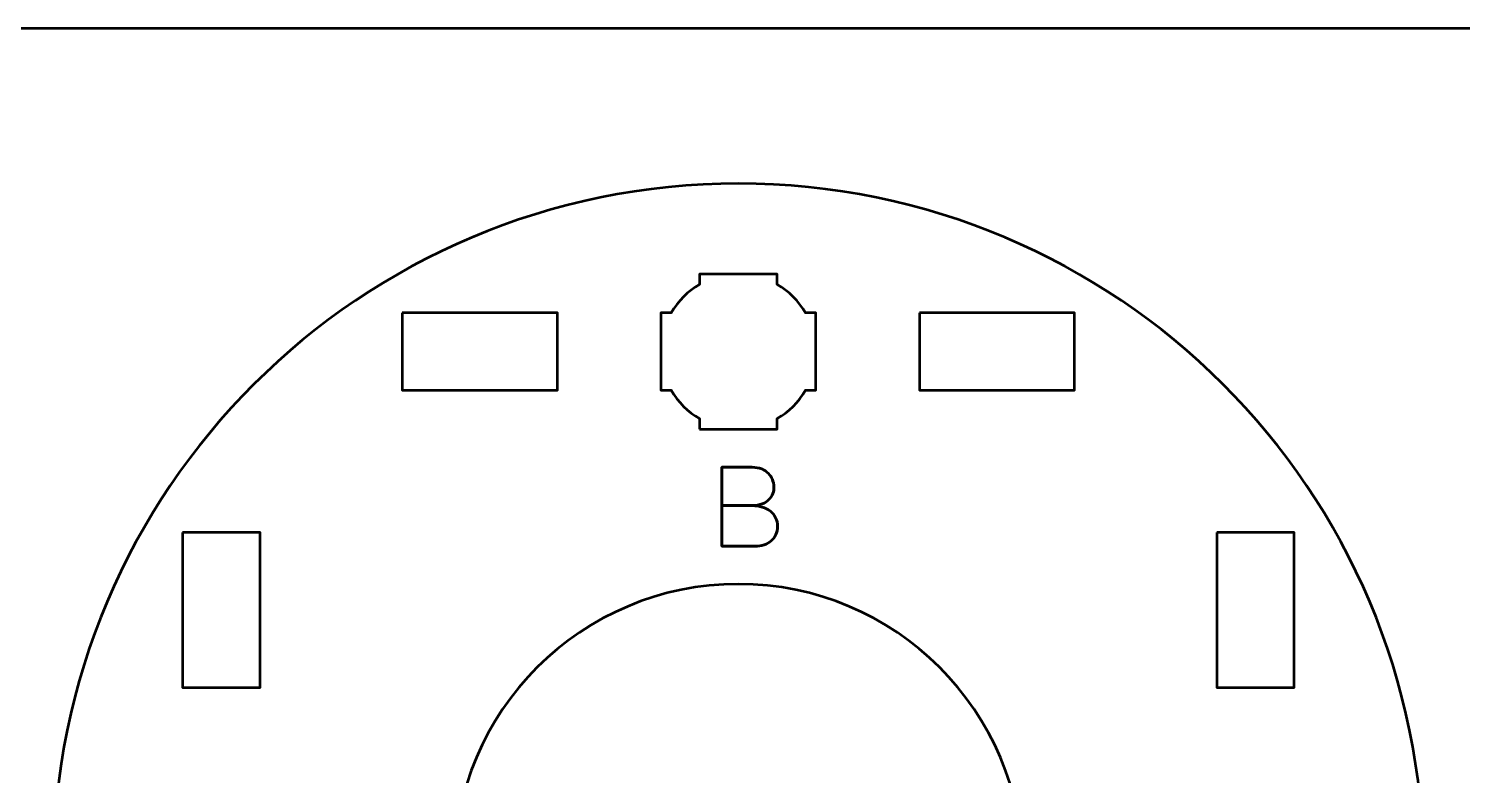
# Model space of a CAD drawing. Header units: centimetres. Extents: x -21 to 0, y -29.7 to 0.
# Drawn here: x -17.04 to -11.5, y -2.89 to 0 of the extents above; entities that cross this region are included whole.
import ezdxf

# ---------------------------------------------------------------- set-up
doc = ezdxf.new("R2010")
doc.units = ezdxf.units.CM
doc.header["$MEASUREMENT"] = 0
doc.layers.add('Layer 1', color=7, linetype='Continuous')

msp = doc.modelspace()

# ---------------------------------------------------------------- linework, layer by layer
at = {"layer": 'Layer 1', "color": 22, "lineweight": 53}
msp.add_open_spline([(-21.00003, -29.19995), (-21.00003, -29.19995), (-21.00003, -0.49992), (-21.00003, -0.49992), (-21.00003, -0.49992), (-21.00003, -0.22295), (-20.77694, 0.00004), (-20.49994, 0.00004), (-20.49994, 0.00004), (-20.49994, 0.00004), (-0.50008, 0.00004), (-0.50008, 0.00004), (-0.50008, 0.00004), (-0.22294, 0.00004), (0.00002, -0.22295), (0.00002, -0.49992), (0.00002, -0.49992), (0.00002, -0.49992), (0.00002, -29.19995), (0.00002, -29.19995), (0.00002, -29.19995), (0.00002, -29.47695), (-0.22294, -29.70004), (-0.50008, -29.70004), (-0.50008, -29.70004), (-0.50008, -29.70004), (-20.49994, -29.70004), (-20.49994, -29.70004), (-20.49994, -29.70004), (-20.77694, -29.70004), (-21.00003, -29.47695), (-21.00003, -29.19995)], degree=3, knots=[0, 0, 0, 0, 0.125, 0.125, 0.125, 0.125, 0.25, 0.25, 0.25, 0.25, 0.375, 0.375, 0.375, 0.375, 0.5, 0.5, 0.5, 0.5, 0.625, 0.625, 0.625, 0.625, 0.75, 0.75, 0.75, 0.75, 0.875, 0.875, 0.875, 0.875, 1, 1, 1, 1], dxfattribs=at)
at = {"layer": 'Layer 1', "color": 114, "lineweight": 53}
msp.add_open_spline([(-14.29993, -0.59996), (-12.8366, -0.59996), (-11.64993, -1.78663), (-11.64993, -3.24996), (-11.64993, -3.24996), (-11.64993, -4.71329), (-12.8366, -5.89996), (-14.29993, -5.89996), (-14.29993, -5.89996), (-15.76326, -5.89996), (-16.94993, -4.71329), (-16.94993, -3.24996), (-16.94993, -3.24996), (-16.94993, -1.78663), (-15.76326, -0.59996), (-14.29993, -0.59996)], degree=3, knots=[0, 0, 0, 0, 0.25, 0.25, 0.25, 0.25, 0.5, 0.5, 0.5, 0.5, 0.75, 0.75, 0.75, 0.75, 1, 1, 1, 1], dxfattribs=at)
at = {"layer": 'Layer 1', "lineweight": 53}
for points, knots in [([(-14.44992, -1.55002), (-14.44992, -1.55002), (-14.44992, -1.50984), (-14.44992, -1.50984), (-14.44992, -1.50984), (-14.49546, -1.48351), (-14.53342, -1.44556), (-14.55977, -1.40003), (-14.55977, -1.40003), (-14.55977, -1.40003), (-14.59992, -1.40003), (-14.59992, -1.40003), (-14.59992, -1.40003), (-14.59992, -1.40003), (-14.59992, -1.25151), (-14.59992, -1.25151), (-14.59992, -1.25151), (-14.59992, -1.25151), (-14.59994, -1.24996), (-14.59994, -1.24996), (-14.59994, -1.24996), (-14.59994, -1.24996), (-14.59992, -1.24841), (-14.59992, -1.24841), (-14.59992, -1.24841), (-14.59992, -1.24841), (-14.59992, -1.10002), (-14.59992, -1.10002), (-14.59992, -1.10002), (-14.59992, -1.10002), (-14.55982, -1.10002), (-14.55982, -1.10002), (-14.55982, -1.10002), (-14.53347, -1.05445), (-14.49548, -1.01645), (-14.44992, -0.99009), (-14.44992, -0.99009), (-14.44992, -0.99009), (-14.44992, -0.95001), (-14.44992, -0.95001), (-14.44992, -0.95001), (-14.44992, -0.95001), (-14.30458, -0.95001), (-14.30458, -0.95001), (-14.30458, -0.95001), (-14.30458, -0.95001), (-14.29994, -0.94995), (-14.29994, -0.94995), (-14.29994, -0.94995), (-14.29994, -0.94995), (-14.29529, -0.95001), (-14.29529, -0.95001), (-14.29529, -0.95001), (-14.29529, -0.95001), (-14.14991, -0.95001), (-14.14991, -0.95001), (-14.14991, -0.95001), (-14.14991, -0.95001), (-14.14991, -0.99009), (-14.14991, -0.99009), (-14.14991, -0.99009), (-14.10434, -1.01645), (-14.06637, -1.05445), (-14.04003, -1.10002), (-14.04003, -1.10002), (-14.04003, -1.10002), (-13.99991, -1.10002), (-13.99991, -1.10002), (-13.99991, -1.10002), (-13.99991, -1.10002), (-13.99991, -1.40003), (-13.99991, -1.40003), (-13.99991, -1.40003), (-13.99991, -1.40003), (-14.04008, -1.40003), (-14.04008, -1.40003), (-14.04008, -1.40003), (-14.06642, -1.44556), (-14.10438, -1.48351), (-14.14991, -1.50984), (-14.14991, -1.50984), (-14.14991, -1.50984), (-14.14991, -1.55002), (-14.14991, -1.55002), (-14.14991, -1.55002), (-14.14991, -1.55002), (-14.44992, -1.55002), (-14.44992, -1.55002)], [0, 0, 0, 0, 0.0454545, 0.0454545, 0.0454545, 0.0454545, 0.0909091, 0.0909091, 0.0909091, 0.0909091, 0.1363636, 0.1363636, 0.1363636, 0.1363636, 0.1818182, 0.1818182, 0.1818182, 0.1818182, 0.2272727, 0.2272727, 0.2272727, 0.2272727, 0.2727273, 0.2727273, 0.2727273, 0.2727273, 0.3181818, 0.3181818, 0.3181818, 0.3181818, 0.3636364, 0.3636364, 0.3636364, 0.3636364, 0.4090909, 0.4090909, 0.4090909, 0.4090909, 0.4545455, 0.4545455, 0.4545455, 0.4545455, 0.5, 0.5, 0.5, 0.5, 0.5454545, 0.5454545, 0.5454545, 0.5454545, 0.5909091, 0.5909091, 0.5909091, 0.5909091, 0.6363636, 0.6363636, 0.6363636, 0.6363636, 0.6818182, 0.6818182, 0.6818182, 0.6818182, 0.7272727, 0.7272727, 0.7272727, 0.7272727, 0.7727273, 0.7727273, 0.7727273, 0.7727273, 0.8181818, 0.8181818, 0.8181818, 0.8181818, 0.8636364, 0.8636364, 0.8636364, 0.8636364, 0.9090909, 0.9090909, 0.9090909, 0.9090909, 0.9545455, 0.9545455, 0.9545455, 0.9545455, 1, 1, 1, 1]), ([(-15.59992, -1.10002), (-15.59992, -1.10002), (-14.99991, -1.10002), (-14.99991, -1.10002), (-14.99991, -1.10002), (-14.99991, -1.10002), (-14.99991, -1.40003), (-14.99991, -1.40003), (-14.99991, -1.40003), (-14.99991, -1.40003), (-15.59992, -1.40003), (-15.59992, -1.40003), (-15.59992, -1.40003), (-15.59992, -1.40003), (-15.59992, -1.10002), (-15.59992, -1.10002)], [0, 0, 0, 0, 0.25, 0.25, 0.25, 0.25, 0.5, 0.5, 0.5, 0.5, 0.75, 0.75, 0.75, 0.75, 1, 1, 1, 1]), ([(-13.59995, -1.10002), (-13.59995, -1.10002), (-12.99995, -1.10002), (-12.99995, -1.10002), (-12.99995, -1.10002), (-12.99995, -1.10002), (-12.99995, -1.40003), (-12.99995, -1.40003), (-12.99995, -1.40003), (-12.99995, -1.40003), (-13.59995, -1.40003), (-13.59995, -1.40003), (-13.59995, -1.40003), (-13.59995, -1.40003), (-13.59995, -1.10002), (-13.59995, -1.10002)], [0, 0, 0, 0, 0.25, 0.25, 0.25, 0.25, 0.5, 0.5, 0.5, 0.5, 0.75, 0.75, 0.75, 0.75, 1, 1, 1, 1]), ([(-16.44987, -1.94997), (-16.44987, -1.94997), (-16.14986, -1.94997), (-16.14986, -1.94997), (-16.14986, -1.94997), (-16.14986, -1.94997), (-16.14986, -2.54998), (-16.14986, -2.54998), (-16.14986, -2.54998), (-16.14986, -2.54998), (-16.44987, -2.54998), (-16.44987, -2.54998), (-16.44987, -2.54998), (-16.44987, -2.54998), (-16.44987, -1.94997), (-16.44987, -1.94997)], [0, 0, 0, 0, 0.25, 0.25, 0.25, 0.25, 0.5, 0.5, 0.5, 0.5, 0.75, 0.75, 0.75, 0.75, 1, 1, 1, 1]), ([(-12.45, -1.94997), (-12.45, -1.94997), (-12.15, -1.94997), (-12.15, -1.94997), (-12.15, -1.94997), (-12.15, -1.94997), (-12.15, -2.54998), (-12.15, -2.54998), (-12.15, -2.54998), (-12.15, -2.54998), (-12.45, -2.54998), (-12.45, -2.54998), (-12.45, -2.54998), (-12.45, -2.54998), (-12.45, -1.94997), (-12.45, -1.94997)], [0, 0, 0, 0, 0.25, 0.25, 0.25, 0.25, 0.5, 0.5, 0.5, 0.5, 0.75, 0.75, 0.75, 0.75, 1, 1, 1, 1])]:
    msp.add_open_spline(points, degree=3, knots=knots, dxfattribs=at)
at = {"layer": 'Layer 1', "color": 30, "lineweight": 53}
msp.add_open_spline([(-14.36453, -1.84632), (-14.36453, -1.84632), (-14.24727, -1.84632), (-14.24727, -1.84632), (-14.24727, -1.84632), (-14.23203, -1.84625), (-14.21905, -1.84414), (-14.20811, -1.83997), (-14.20811, -1.83997), (-14.19724, -1.83588), (-14.18843, -1.83031), (-14.18158, -1.82332), (-14.18158, -1.82332), (-14.17474, -1.81634), (-14.1698, -1.80844), (-14.16669, -1.79969), (-14.16669, -1.79969), (-14.16366, -1.79101), (-14.16225, -1.78198), (-14.1626, -1.77267), (-14.1626, -1.77267), (-14.16303, -1.76335), (-14.165, -1.75432), (-14.16853, -1.7455), (-14.16853, -1.7455), (-14.17199, -1.73668), (-14.17721, -1.72871), (-14.18405, -1.72158), (-14.18405, -1.72158), (-14.19089, -1.71446), (-14.19943, -1.70881), (-14.2098, -1.70465), (-14.2098, -1.70465), (-14.22018, -1.70042), (-14.23238, -1.69823), (-14.24642, -1.69816), (-14.24642, -1.69816), (-14.24642, -1.69816), (-14.36453, -1.69816), (-14.36453, -1.69816), (-14.36453, -1.69816), (-14.36453, -1.69816), (-14.36453, -2.00338), (-14.36453, -2.00338), (-14.36453, -2.00338), (-14.36453, -2.00338), (-14.23457, -2.00338), (-14.23457, -2.00338), (-14.23457, -2.00338), (-14.22243, -2.00338), (-14.21114, -2.00162), (-14.2007, -1.99816), (-14.2007, -1.99816), (-14.19026, -1.99463), (-14.18116, -1.98962), (-14.17326, -1.98292), (-14.17326, -1.98292), (-14.16542, -1.97629), (-14.15929, -1.96824), (-14.15491, -1.95872), (-14.15491, -1.95872), (-14.15054, -1.94919), (-14.14828, -1.9384), (-14.14821, -1.92633), (-14.14821, -1.92633), (-14.14849, -1.9142), (-14.15103, -1.90326), (-14.1559, -1.89346), (-14.1559, -1.89346), (-14.16077, -1.88365), (-14.16754, -1.87525), (-14.17629, -1.8682), (-14.17629, -1.8682), (-14.18504, -1.86121), (-14.19548, -1.85578), (-14.20748, -1.85204), (-14.20748, -1.85204), (-14.21947, -1.8483), (-14.23273, -1.8464), (-14.24727, -1.84632), (-14.24727, -1.84632), (-14.23273, -1.8464), (-14.21947, -1.8483), (-14.20748, -1.85204), (-14.20748, -1.85204), (-14.19548, -1.85578), (-14.18504, -1.86121), (-14.17629, -1.8682), (-14.17629, -1.8682), (-14.16754, -1.87525), (-14.16077, -1.88365), (-14.1559, -1.89346), (-14.1559, -1.89346), (-14.15103, -1.90326), (-14.14849, -1.9142), (-14.14821, -1.92633), (-14.14821, -1.92633), (-14.14828, -1.9384), (-14.15054, -1.94919), (-14.15491, -1.95872), (-14.15491, -1.95872), (-14.15929, -1.96824), (-14.16542, -1.97629), (-14.17326, -1.98292), (-14.17326, -1.98292), (-14.18116, -1.98962), (-14.19026, -1.99463), (-14.2007, -1.99816), (-14.2007, -1.99816), (-14.21114, -2.00162), (-14.22243, -2.00338), (-14.23457, -2.00338), (-14.23457, -2.00338), (-14.23457, -2.00338), (-14.36453, -2.00338), (-14.36453, -2.00338), (-14.36453, -2.00338), (-14.36453, -2.00338), (-14.36453, -1.69816), (-14.36453, -1.69816), (-14.36453, -1.69816), (-14.36453, -1.69816), (-14.24642, -1.69816), (-14.24642, -1.69816), (-14.24642, -1.69816), (-14.23238, -1.69823), (-14.22018, -1.70042), (-14.2098, -1.70465), (-14.2098, -1.70465), (-14.19943, -1.70881), (-14.19089, -1.71446), (-14.18405, -1.72158), (-14.18405, -1.72158), (-14.17721, -1.72871), (-14.17199, -1.73668), (-14.16853, -1.7455), (-14.16853, -1.7455), (-14.165, -1.75432), (-14.16303, -1.76335), (-14.1626, -1.77267), (-14.1626, -1.77267), (-14.16225, -1.78198), (-14.16366, -1.79101), (-14.16669, -1.79969), (-14.16669, -1.79969), (-14.1698, -1.80844), (-14.17474, -1.81634), (-14.18158, -1.82332), (-14.18158, -1.82332), (-14.18843, -1.83031), (-14.19724, -1.83588), (-14.20811, -1.83997), (-14.20811, -1.83997), (-14.21905, -1.84414), (-14.23203, -1.84625), (-14.24727, -1.84632), (-14.24727, -1.84632), (-14.24727, -1.84632), (-14.36453, -1.84632), (-14.36453, -1.84632)], degree=3, knots=[0, 0, 0, 0, 0.025, 0.025, 0.025, 0.025, 0.05, 0.05, 0.05, 0.05, 0.075, 0.075, 0.075, 0.075, 0.1, 0.1, 0.1, 0.1, 0.125, 0.125, 0.125, 0.125, 0.15, 0.15, 0.15, 0.15, 0.175, 0.175, 0.175, 0.175, 0.2, 0.2, 0.2, 0.2, 0.225, 0.225, 0.225, 0.225, 0.25, 0.25, 0.25, 0.25, 0.275, 0.275, 0.275, 0.275, 0.3, 0.3, 0.3, 0.3, 0.325, 0.325, 0.325, 0.325, 0.35, 0.35, 0.35, 0.35, 0.375, 0.375, 0.375, 0.375, 0.4, 0.4, 0.4, 0.4, 0.425, 0.425, 0.425, 0.425, 0.45, 0.45, 0.45, 0.45, 0.475, 0.475, 0.475, 0.475, 0.5, 0.5, 0.5, 0.5, 0.525, 0.525, 0.525, 0.525, 0.55, 0.55, 0.55, 0.55, 0.575, 0.575, 0.575, 0.575, 0.6, 0.6, 0.6, 0.6, 0.625, 0.625, 0.625, 0.625, 0.65, 0.65, 0.65, 0.65, 0.675, 0.675, 0.675, 0.675, 0.7, 0.7, 0.7, 0.7, 0.725, 0.725, 0.725, 0.725, 0.75, 0.75, 0.75, 0.75, 0.775, 0.775, 0.775, 0.775, 0.8, 0.8, 0.8, 0.8, 0.825, 0.825, 0.825, 0.825, 0.85, 0.85, 0.85, 0.85, 0.875, 0.875, 0.875, 0.875, 0.9, 0.9, 0.9, 0.9, 0.925, 0.925, 0.925, 0.925, 0.95, 0.95, 0.95, 0.95, 0.975, 0.975, 0.975, 0.975, 1, 1, 1, 1], dxfattribs=at)
at = {"layer": 'Layer 1', "color": 250, "lineweight": 53}
msp.add_open_spline([(-14.29993, -2.14996), (-13.69251, -2.14996), (-13.19993, -2.64254), (-13.19993, -3.24996), (-13.19993, -3.24996), (-13.19993, -3.85738), (-13.69251, -4.34996), (-14.29993, -4.34996), (-14.29993, -4.34996), (-14.90735, -4.34996), (-15.39993, -3.85738), (-15.39993, -3.24996), (-15.39993, -3.24996), (-15.39993, -2.64254), (-14.90735, -2.14996), (-14.29993, -2.14996)], degree=3, knots=[0, 0, 0, 0, 0.25, 0.25, 0.25, 0.25, 0.5, 0.5, 0.5, 0.5, 0.75, 0.75, 0.75, 0.75, 1, 1, 1, 1], dxfattribs=at)

doc.saveas('drawing.dxf')
